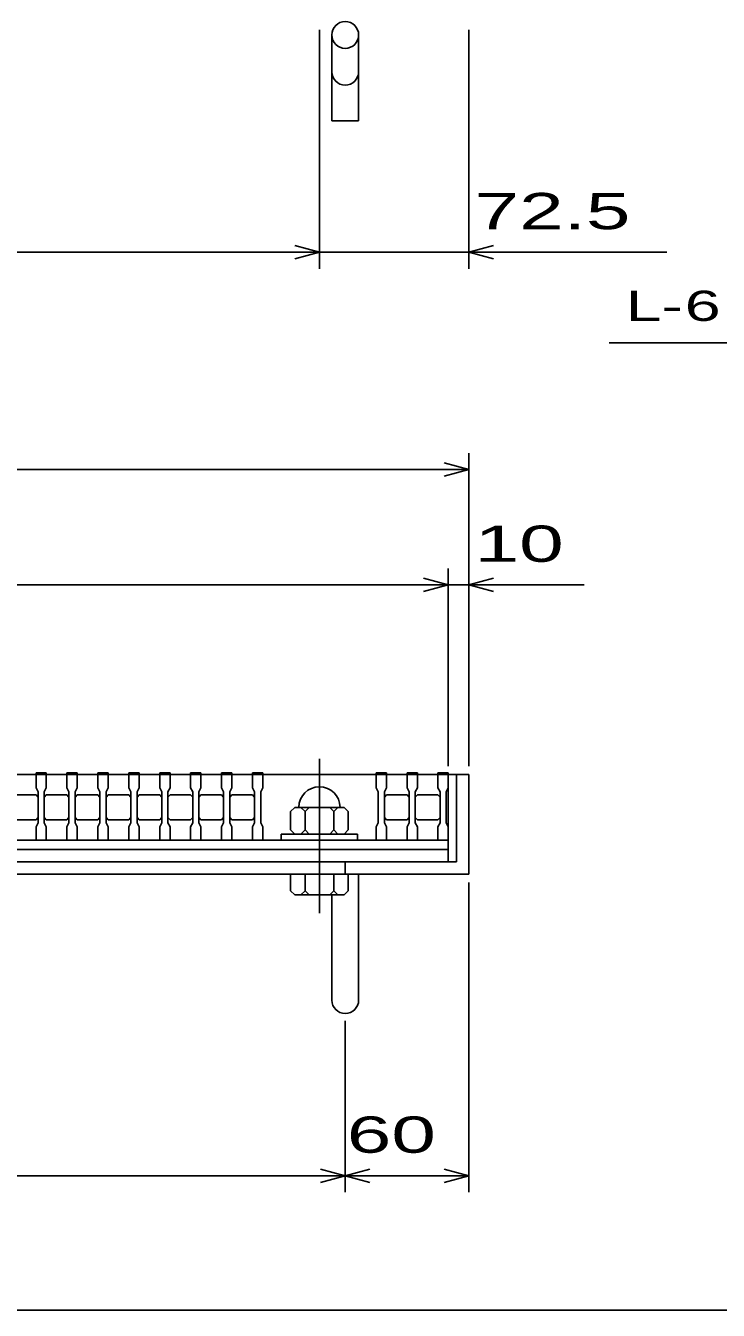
# Model space of a CAD drawing. Units: millimetres, scale not verified. Extents: x -1456 to 1385, y -1026 to 843.
# Drawn here: x -485 to -149, y -917 to -294 of the extents above; entities that cross this region are included whole.
import ezdxf
from ezdxf.enums import TextEntityAlignment as Align

# ---------------------------------------------------------------- set-up
doc = ezdxf.new("R2010")
doc.units = ezdxf.units.MM
doc.header["$LTSCALE"] = 8
doc.linetypes.add('CHAIN', pattern=[18.5, 12, -1.5, 3.5, -1.5])
for name, color, linetype, lineweight in [('0_2', 150, 'Continuous', 25), ('16', 3, 'Continuous', 25), ('19', 6, 'Continuous', 25), ('22', 4, 'Continuous', 25)]:
    doc.layers.add(name, color=color, linetype=linetype, lineweight=lineweight)
doc.styles.add('ベクトル', font='')
doc.styles.get('ベクトル').set_extended_font_data('ベクトル')

msp = doc.modelspace()

# ---------------------------------------------------------------- linework, layer by layer
at = {"layer": '0_2'}
msp.add_line((1384.8, -917.2), (-1383.2, -917.2), dxfattribs=at)
at = {"layer": '16', "linetype": 'CHAIN'}
msp.add_line((-342.5, -649.4), (-342.5, -724.4), dxfattribs=at)
at = {"layer": '16'}
for p, q in [((-1080, -657), (-280, -657)), ((-480, -657), (-480, -656.3)), ((-480, -656.3), (-475, -656.3)), ((-480, -657), (-480, -663.5)), ((-475, -657), (-480, -657)), ((-475, -656.3), (-475, -657)), ((-475, -663.5), (-475, -657)), ((-465, -657), (-465, -656.3)), ((-465, -656.3), (-460, -656.3)), ((-465, -657), (-465, -663.5)), ((-460, -657), (-465, -657)), ((-460, -656.3), (-460, -657)), ((-460, -663.5), (-460, -657)), ((-450, -657), (-450, -656.3)), ((-450, -656.3), (-445, -656.3)), ((-450, -657), (-450, -663.5)), ((-445, -657), (-450, -657)), ((-445, -656.3), (-445, -657)), ((-445, -663.5), (-445, -657)), ((-435, -657), (-435, -656.3)), ((-435, -656.3), (-430, -656.3)), ((-435, -657), (-435, -663.5)), ((-430, -657), (-435, -657)), ((-430, -656.3), (-430, -657)), ((-430, -663.5), (-430, -657)), ((-420, -657), (-420, -656.3)), ((-420, -656.3), (-415, -656.3)), ((-420, -657), (-420, -663.5)), ((-415, -657), (-420, -657)), ((-415, -656.3), (-415, -657)), ((-415, -663.5), (-415, -657)), ((-405, -657), (-405, -656.3)), ((-405, -656.3), (-400, -656.3)), ((-405, -657), (-405, -663.5)), ((-400, -657), (-405, -657)), ((-400, -656.3), (-400, -657)), ((-400, -663.5), (-400, -657)), ((-390, -657), (-390, -656.3)), ((-390, -656.3), (-385, -656.3)), ((-390, -657), (-390, -663.5)), ((-385, -657), (-390, -657)), ((-385, -656.3), (-385, -657)), ((-385, -663.5), (-385, -657)), ((-375, -657), (-375, -656.3)), ((-375, -656.3), (-370, -656.3)), ((-375, -657), (-375, -663.5)), ((-370, -657), (-375, -657)), ((-370, -656.3), (-370, -657)), ((-370, -663.5), (-370, -657)), ((-370, -657), (-315, -657)), ((-315, -657), (-315, -656.3)), ((-315, -656.3), (-310, -656.3)), ((-315, -657), (-315, -663.5)), ((-310, -657), (-315, -657)), ((-310, -656.3), (-310, -657)), ((-310, -663.5), (-310, -657)), ((-300, -657), (-300, -656.3)), ((-300, -656.3), (-295, -656.3)), ((-300, -657), (-300, -663.5)), ((-295, -657), (-300, -657)), ((-295, -656.3), (-295, -657)), ((-295, -663.5), (-295, -657)), ((-285, -657), (-285, -656.3)), ((-285, -656.3), (-280, -656.3)), ((-285, -657), (-285, -663.5)), ((-280, -657), (-285, -657)), ((-280, -656.3), (-280, -657)), ((-280, -663.5), (-280, -657)), ((-280, -689), (-280, -657)), ((-490, -667), (-480, -667)), ((-480, -663.5), (-479, -665.5)), ((-480, -667), (-479, -668)), ((-479, -665.5), (-479, -680.5)), ((-476, -665.5), (-475, -663.5)), ((-476, -680.5), (-476, -665.5)), ((-476, -668), (-475, -667)), ((-475, -667), (-465, -667)), ((-465, -663.5), (-464, -665.5)), ((-465, -667), (-464, -668)), ((-464, -665.5), (-464, -680.5)), ((-461, -665.5), (-460, -663.5)), ((-461, -680.5), (-461, -665.5)), ((-461, -668), (-460, -667)), ((-460, -667), (-450, -667)), ((-450, -663.5), (-449, -665.5)), ((-450, -667), (-449, -668)), ((-449, -665.5), (-449, -680.5)), ((-446, -665.5), (-445, -663.5)), ((-446, -680.5), (-446, -665.5)), ((-446, -668), (-445, -667)), ((-445, -667), (-435, -667)), ((-435, -663.5), (-434, -665.5)), ((-435, -667), (-434, -668)), ((-434, -665.5), (-434, -680.5)), ((-431, -665.5), (-430, -663.5)), ((-431, -680.5), (-431, -665.5)), ((-431, -668), (-430, -667)), ((-430, -667), (-420, -667)), ((-420, -663.5), (-419, -665.5)), ((-420, -667), (-419, -668)), ((-419, -665.5), (-419, -680.5)), ((-416, -665.5), (-415, -663.5)), ((-416, -680.5), (-416, -665.5)), ((-416, -668), (-415, -667)), ((-415, -667), (-405, -667)), ((-405, -663.5), (-404, -665.5)), ((-405, -667), (-404, -668)), ((-404, -665.5), (-404, -680.5)), ((-401, -665.5), (-400, -663.5)), ((-401, -680.5), (-401, -665.5)), ((-401, -668), (-400, -667)), ((-400, -667), (-390, -667)), ((-390, -663.5), (-389, -665.5)), ((-390, -667), (-389, -668)), ((-389, -665.5), (-389, -680.5)), ((-386, -665.5), (-385, -663.5)), ((-386, -680.5), (-386, -665.5)), ((-386, -668), (-385, -667)), ((-385, -667), (-375, -667)), ((-375, -663.5), (-374, -665.5)), ((-375, -667), (-374, -668)), ((-374, -665.5), (-374, -680.5)), ((-371, -665.5), (-370, -663.5)), ((-371, -680.5), (-371, -665.5)), ((-315, -663.5), (-314, -665.5)), ((-314, -665.5), (-314, -680.5)), ((-311, -665.5), (-310, -663.5)), ((-311, -680.5), (-311, -665.5)), ((-311, -668), (-310, -667)), ((-310, -667), (-300, -667)), ((-300, -663.5), (-299, -665.5)), ((-300, -667), (-299, -668)), ((-299, -665.5), (-299, -680.5)), ((-296, -665.5), (-295, -663.5)), ((-296, -680.5), (-296, -665.5)), ((-296, -668), (-295, -667)), ((-295, -667), (-285, -667)), ((-285, -663.5), (-284, -665.5)), ((-285, -667), (-284, -668)), ((-284, -665.5), (-284, -680.5)), ((-281, -665.5), (-280, -663.5)), ((-281, -680.5), (-281, -665.5)), ((-354.5, -673), (-356.5, -675)), ((-330.5, -673), (-354.5, -673)), ((-349.5, -675), (-351.5, -673)), ((-347.5, -673), (-349.5, -675)), ((-335.5, -675), (-337.5, -673)), ((-333.5, -673), (-335.5, -675)), ((-328.5, -675), (-330.5, -673)), ((-480, -679), (-490, -679)), ((-479, -678), (-480, -679)), ((-475, -679), (-476, -678)), ((-465, -679), (-475, -679)), ((-464, -678), (-465, -679)), ((-460, -679), (-461, -678)), ((-450, -679), (-460, -679)), ((-449, -678), (-450, -679)), ((-445, -679), (-446, -678)), ((-435, -679), (-445, -679)), ((-434, -678), (-435, -679)), ((-430, -679), (-431, -678)), ((-420, -679), (-430, -679)), ((-419, -678), (-420, -679)), ((-415, -679), (-416, -678)), ((-405, -679), (-415, -679)), ((-404, -678), (-405, -679)), ((-400, -679), (-401, -678)), ((-390, -679), (-400, -679)), ((-389, -678), (-390, -679)), ((-385, -679), (-386, -678)), ((-375, -679), (-385, -679)), ((-374, -678), (-375, -679)), ((-356.5, -675), (-356.5, -684)), ((-349.5, -684), (-349.5, -675)), ((-335.5, -684), (-335.5, -675)), ((-328.5, -684), (-328.5, -675)), ((-310, -679), (-311, -678)), ((-300, -679), (-310, -679)), ((-299, -678), (-300, -679)), ((-295, -679), (-296, -678)), ((-285, -679), (-295, -679)), ((-284, -678), (-285, -679)), ((-479, -680.5), (-480, -682.5)), ((-480, -682.5), (-480, -689)), ((-475, -682.5), (-476, -680.5)), ((-475, -689), (-475, -682.5)), ((-464, -680.5), (-465, -682.5)), ((-465, -682.5), (-465, -689)), ((-460, -682.5), (-461, -680.5)), ((-460, -689), (-460, -682.5)), ((-449, -680.5), (-450, -682.5)), ((-450, -682.5), (-450, -689)), ((-445, -682.5), (-446, -680.5)), ((-445, -689), (-445, -682.5)), ((-434, -680.5), (-435, -682.5)), ((-435, -682.5), (-435, -689)), ((-430, -682.5), (-431, -680.5)), ((-430, -689), (-430, -682.5)), ((-419, -680.5), (-420, -682.5)), ((-420, -682.5), (-420, -689)), ((-415, -682.5), (-416, -680.5)), ((-415, -689), (-415, -682.5)), ((-404, -680.5), (-405, -682.5)), ((-405, -682.5), (-405, -689)), ((-400, -682.5), (-401, -680.5)), ((-400, -689), (-400, -682.5)), ((-389, -680.5), (-390, -682.5)), ((-390, -682.5), (-390, -689)), ((-385, -682.5), (-386, -680.5)), ((-385, -689), (-385, -682.5)), ((-374, -680.5), (-375, -682.5)), ((-375, -682.5), (-375, -689)), ((-370, -682.5), (-371, -680.5)), ((-370, -689), (-370, -682.5)), ((-361, -689), (-361, -686)), ((-361, -686), (-324, -686)), ((-356.5, -684), (-354.5, -686)), ((-351.5, -686), (-349.5, -684)), ((-349.5, -684), (-347.5, -686)), ((-337.5, -686), (-335.5, -684)), ((-335.5, -684), (-333.5, -686)), ((-330.5, -686), (-328.5, -684)), ((-324, -686), (-324, -689)), ((-314, -680.5), (-315, -682.5)), ((-315, -682.5), (-315, -689)), ((-310, -682.5), (-311, -680.5)), ((-310, -689), (-310, -682.5)), ((-299, -680.5), (-300, -682.5)), ((-300, -682.5), (-300, -689)), ((-295, -682.5), (-296, -680.5)), ((-295, -689), (-295, -682.5)), ((-284, -680.5), (-285, -682.5)), ((-285, -682.5), (-285, -689)), ((-280, -682.5), (-281, -680.5)), ((-280, -689), (-280, -682.5)), ((-1080, -689), (-280, -689)), ((-1080, -689), (-280, -689)), ((-480, -689), (-475, -689)), ((-465, -689), (-460, -689)), ((-450, -689), (-445, -689)), ((-435, -689), (-430, -689)), ((-420, -689), (-415, -689)), ((-405, -689), (-400, -689)), ((-390, -689), (-385, -689)), ((-375, -689), (-370, -689)), ((-315, -689), (-370, -689)), ((-324, -689), (-361, -689)), ((-315, -689), (-310, -689)), ((-300, -689), (-295, -689)), ((-285, -689), (-280, -689)), ((-280, -689), (-280, -693.5)), ((-280, -693.5), (-1080, -693.5)), ((-280, -699.5), (-280, -693.5)), ((-1080, -699.5), (-280, -699.5))]:
    msp.add_line(p, q, dxfattribs=at)
msp.add_arc((-342.5, -673), 10, 0, 180, dxfattribs=at)
at = {"layer": '19'}
for p, q in [((-336.5, -298), (-336.5, -339.62)), ((-323.5, -339.62), (-323.5, -298)), ((-336.5, -339.62), (-323.5, -339.62)), ((-270, -657), (-280, -657)), ((-276, -657), (-276, -699.5)), ((-270, -705.5), (-270, -657)), ((-276, -699.5), (-1084, -699.5)), ((-330, -699.5), (-330, -705.5)), ((-1090, -705.5), (-270, -705.5)), ((-356.5, -713.5), (-356.5, -705.5)), ((-356.5, -705.5), (-328.5, -705.5)), ((-349.5, -713.5), (-349.5, -705.5)), ((-335.5, -713.5), (-335.5, -705.5)), ((-328.5, -713.5), (-328.5, -705.5)), ((-323.5, -766.61), (-323.5, -705.5)), ((-354.5, -715.5), (-356.5, -713.5)), ((-354.5, -715.5), (-330.5, -715.5)), ((-351.5, -715.5), (-349.5, -713.5)), ((-347.5, -715.5), (-349.5, -713.5)), ((-337.5, -715.5), (-335.5, -713.5)), ((-336.5, -766.61), (-336.5, -715.5)), ((-333.5, -715.5), (-335.5, -713.5)), ((-328.5, -713.5), (-330.5, -715.5))]:
    msp.add_line(p, q, dxfattribs=at)
msp.add_circle((-330, -298), 6.5, dxfattribs=at)
for centre in [(-330, -315.84), (-330, -766.61)]:
    msp.add_arc(centre, 6.5, 180, 0, dxfattribs=at)
at = {"layer": '22'}
for p, q in [((-342.5, -411.5), (-342.5, -295.5)), ((-270, -411.5), (-270, -295.5)), ((-1017.5, -403.5), (-342.5, -403.5)), ((-342.5, -403.5), (-354.5, -400.3)), ((-354.5, -406.7), (-342.5, -403.5)), ((-342.5, -403.5), (-270, -403.5)), ((-270, -403.5), (-258, -400.3)), ((-258, -406.7), (-270, -403.5)), ((-270, -403.5), (-174, -403.5)), ((-202, -447.5), (-42, -447.5)), ((-270, -653), (-270, -501)), ((-1090, -509), (-270, -509)), ((-270, -509), (-282, -505.8)), ((-282, -512.2), (-270, -509)), ((-280, -653), (-280, -557)), ((-270, -653), (-270, -557)), ((-1080, -565), (-280, -565)), ((-280, -565), (-292, -561.8)), ((-292, -568.2), (-280, -565)), ((-280, -565), (-270, -565)), ((-270, -565), (-258, -561.8)), ((-258, -568.2), (-270, -565)), ((-270, -565), (-214, -565)), ((-270, -859.9), (-270, -709.5)), ((-330, -859.9), (-330, -776.7)), ((-1030, -851.9), (-330, -851.9)), ((-330, -851.9), (-342, -848.7)), ((-342, -855.1), (-330, -851.9)), ((-330, -851.9), (-318, -848.7)), ((-318, -855.1), (-330, -851.9)), ((-330, -851.9), (-270, -851.9)), ((-270, -851.9), (-282, -848.7)), ((-282, -855.1), (-270, -851.9))]:
    msp.add_line(p, q, dxfattribs=at)

# ---------------------------------------------------------------- texts
at = {"layer": '22', "color": 2, "style": 'ベクトル'}
for s, height, width, p in [(' 72.5 ', 17.6, 1.65, (-278, -383.5)), ('L-', 14.66, 1.6, (-194, -429.5)), (' 6 ', 14.66, 1.6, (-174, -429.5)), (' 10 ', 17.6, 1.65, (-278, -545)), (' 60 ', 17.6, 1.65, (-340, -831.9))]:
    msp.add_text(s, height=height, dxfattribs=dict(at, width=width)).set_placement(p, align=Align.MIDDLE_LEFT)

doc.saveas('drawing.dxf')
